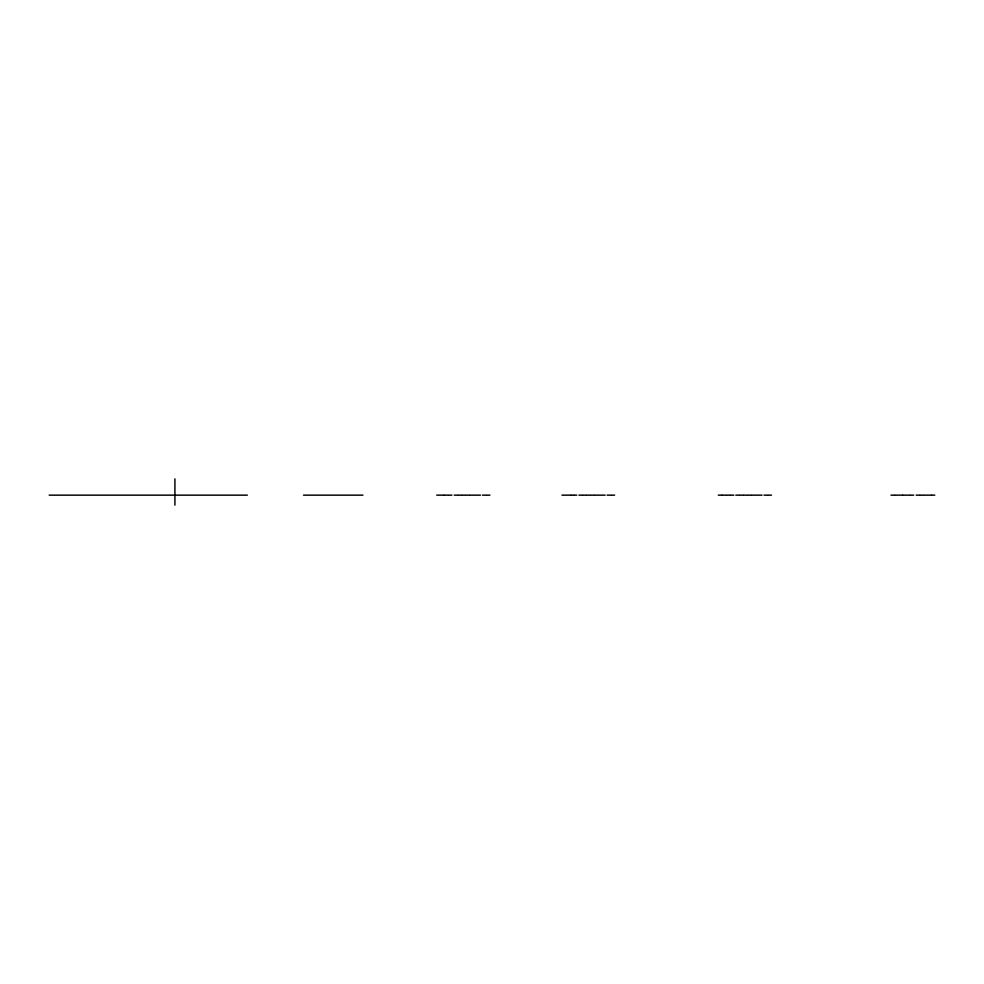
<?xml version="1.0" encoding="UTF-8"?>
<svg xmlns="http://www.w3.org/2000/svg" width="984" height="984" viewBox="0 0 984 984"><rect width="100%" height="100%" fill="white"/><g stroke="black" fill="none" stroke-linecap="round" stroke-linejoin="round"><path stroke-width="1.48" d="M49.2 495.149L247.328 495.149M303.515 495.149L362.948 495.149M436.712 495.149L443.969 495.149M444.374 495.149L448.151 495.149M448.999 495.149L451.902 495.149M454.251 495.149L457.757 495.149M458.544 495.149L461.496 495.149M462.209 495.149L465.334 495.149M466.219 495.149L469.183 495.149M469.909 495.149L480.426 495.149M482.418 495.149L485.973 495.149M486.797 495.149L489.921 495.149M561.962 495.149L570.806 495.149M571.212 495.149L573.684 495.149M574.287 495.149L576.759 495.149M578.949 495.149L582.454 495.149M583.229 495.149L586.193 495.149M586.907 495.149L590.031 495.149M590.917 495.149L593.869 495.149M594.607 495.149L605.123 495.149M607.116 495.149L610.658 495.149M611.495 495.149L614.619 495.149M718.295 495.149L721.789 495.149M722.194 495.149L725.749 495.149M726.586 495.149L729.931 495.149M730.559 495.149L733.83 495.149M735.835 495.149L739.341 495.149M740.116 495.149L743.08 495.149M743.793 495.149L746.918 495.149M747.803 495.149L750.755 495.149M751.493 495.149L762.01 495.149M764.002 495.149L767.557 495.149M768.381 495.149L771.505 495.149M890.987 495.149L894.481 495.149M895.268 495.149L902.525 495.149M902.943 495.149L905.969 495.149M906.953 495.149L909.905 495.149M910.63 495.149L913.656 495.149M916.166 495.149L919.511 495.149M920.163 495.149L923.275 495.149M924.161 495.149L931.368 495.149M931.848 495.149L934.8 495.149M174.918 478.888L174.918 505.112"/></g></svg>
